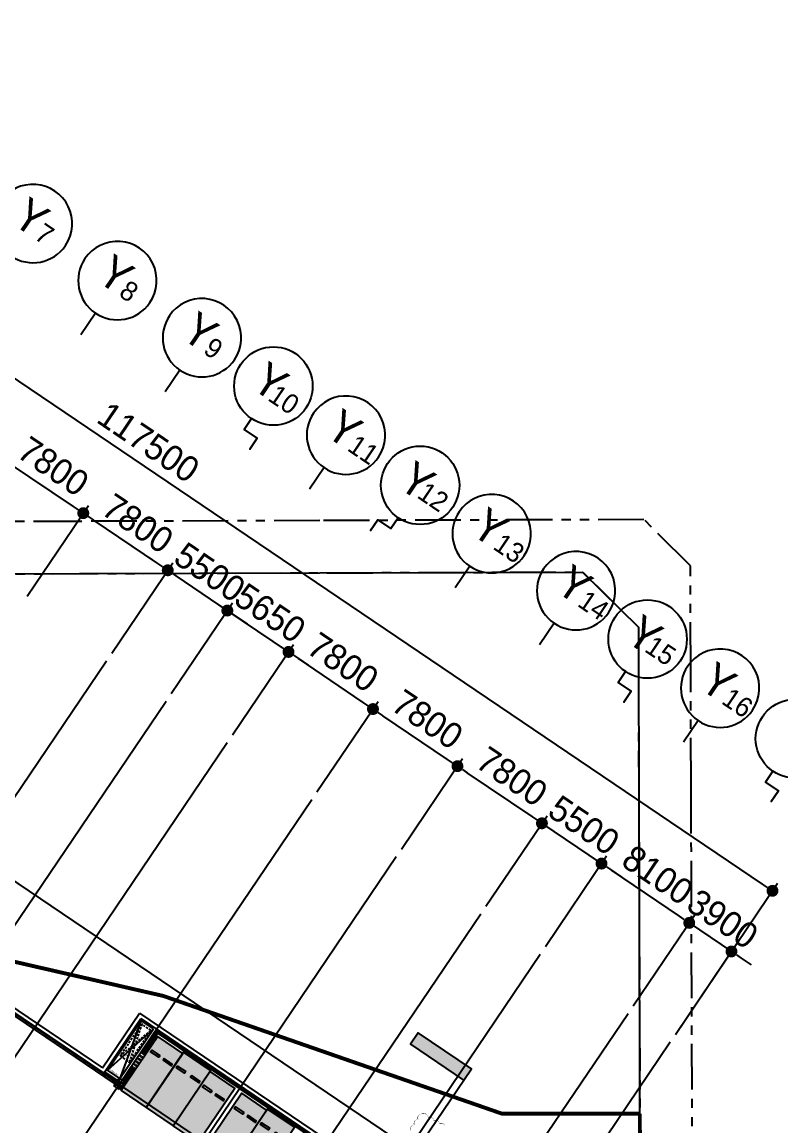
# Model space of a CAD drawing. Header units: millimetres. Extents: x -21000 to 567700, y 435000 to 850800.
# Drawn here: x 147949 to 205988, y 707680 to 792124 of the extents above; entities that cross this region are included whole.
import ezdxf
from ezdxf.xclip import XClip

# ---------------------------------------------------------------- set-up
doc = ezdxf.new("R2010")
doc.units = ezdxf.units.MM
doc.header["$LTSCALE"] = 700
doc.header["$XCLIPFRAME"] = 2
for name, pattern in [('AB_Pbase$0$HIDDEN1', [0.375, 0.25, -0.125]), ('AB_Pbase$0$PHANTOMX2', [5, 2.5, -0.5, 0.5, -0.5, 0.5, -0.5]), ('AB_Pbase$0$주차장기둥$0$CEN', [62, 60, -1, 0, -1]), ('AB_Pbase$0$주차장기둥$0$PHANTOMX2', [5, 2.5, -0.5, 0.5, -0.5, 0.5, -0.5]), ('AB_Pbase$0$지하1층 동골조$0$PHANTOMX2', [5, 2.5, -0.5, 0.5, -0.5, 0.5, -0.5])]:
    doc.linetypes.add(name, pattern=pattern)
doc.layers.get('0').update_dxf_attribs({"color": 2})
doc.layers.get('Defpoints').update_dxf_attribs({"color": 171})
for name, color, linetype, plot in [('$0$Defponts', 161, 'Continuous', False), ('AB_Pbase$0$AB_Pbase_지붕층_구조도void$0$DEF_TEXT', 221, 'Continuous', False), ('AB_Pbase$0$AB_Pbase_지하1층_구조도void$0$DEF_TEXT', 221, 'Continuous', False), ('AB_Pbase$0$Defponts', 161, 'Continuous', False), ('AB_Pbase$0$주차장기둥$0$DEFPOINT', 247, 'Continuous', False), ('AB_Pbase$0$주차장기둥$0$Defpoints1', 235, 'Continuous', False), ('AB_Pbase$0$지하1층 동골조$0$Defpoints1', 235, 'Continuous', False)]:
    doc.layers.add(name, color=color, linetype=linetype, plot=plot)
for name, color, linetype in [('AB_Pbase$0$da-open con', 1, 'Continuous'), ('AB_Pbase$0$da-open hid', 8, 'AB_Pbase$0$HIDDEN1'), ('AB_Pbase$0$ELE8', 8, 'Continuous'), ('AB_Pbase$0$FIN', 6, 'Continuous'), ('AB_Pbase$0$SITE', 3, 'AB_Pbase$0$PHANTOMX2'), ('AB_Pbase$0$WAL', 3, 'Continuous'), ('AB_Pbase$0$건축open', 4, 'AB_Pbase$0$HIDDEN1'), ('AB_Pbase$0$주차-sol', 254, 'Continuous'), ('AB_Pbase$0$주차-일반', 9, 'Continuous'), ('AB_Pbase$0$주차-확장', 7, 'Continuous'), ('AB_Pbase$0$주차장기둥$0$CEN_P', 244, 'AB_Pbase$0$주차장기둥$0$CEN'), ('MAK2', 7, 'Continuous'), ('p_구조전체평면도중심선$0$AXIS', 7, 'Continuous'), ('p_구조전체평면도중심선$0$DIM', 7, 'Continuous'), ('p_구조전체평면도중심선$0$SDIM', 4, 'Continuous')]:
    doc.layers.add(name, color=color, linetype=linetype)
doc.styles.add('AB_Pbase$0$AB_Pbase_지붕층_구조도void$0$맑은 고딕', font='malgun.ttf')
doc.styles.add('AB_Pbase$0$AB_Pbase_지하1층_구조도void$0$맑은 고딕', font='malgun.ttf')
doc.styles.add('AB_Pbase$0$돋움', font='')
doc.styles.add('AB_Pbase$0$주차장기둥$0$맑은 고딕', font='')
doc.styles.add('p_구조전체평면도중심선$0$도면기준$0$울릉도L', font='')
doc.styles.add('p_구조전체평면도중심선$0$돋움', font='')
doc.styles.add('p_구조전체평면도중심선$0$돋음', font='')
doc.styles.get('AB_Pbase$0$돋움').set_extended_font_data('Dotum')
doc.styles.get('AB_Pbase$0$주차장기둥$0$맑은 고딕').set_extended_font_data('Dotum')
doc.styles.get('p_구조전체평면도중심선$0$도면기준$0$울릉도L').set_extended_font_data('Dotum')
doc.styles.get('p_구조전체평면도중심선$0$돋움').set_extended_font_data('Dotum')
doc.styles.get('p_구조전체평면도중심선$0$돋음').set_extended_font_data('Dotum')
doc.dimstyles.new('p_구조전체평면도중심선$0$ADIM', dxfattribs={"dimscale": 700, "dimtxt": 3, "dimasz": 1.5, "dimexe": 1, "dimexo": 1, "dimgap": 1, "dimtad": 1, "dimdec": 0, "dimdsep": 46, "dimtxsty": 'p_구조전체평면도중심선$0$돋움', "dimblk1": 'p_구조전체평면도중심선$0$DOT', "dimblk2": 'p_구조전체평면도중심선$0$DOT', "dimsah": 1, "dimcen": 1, "dimdle": 1.5, "dimclrd": 7, "dimclre": 7, "dimclrt": 3, "dimadec": 0, "dimazin": 0, "dimtfac": 1, "dimtdec": 0, "dimtix": 1, "dimtmove": 2, "dimatfit": 3, "dimldrblk": 'p_구조전체평면도중심선$0$_Dot', "dimfxl": 1, "dimtvp": 1, "dimtolj": 1, "dimtzin": 0, "dimarcsym": 0})

# ---------------------------------------------------------------- blocks, each defined once
blk = doc.blocks.new('AB_Pbase$0$SITE0917')
at = {"layer": 'AB_Pbase$0$SITE', "ltscale": 4, "const_width": 300, "flags": 128}
blk.add_lwpolyline([(166790.1732479632, 14282.05638726056), (166795.5968972444, 12457.67638206482), (166803.1848831177, 9905.267065033315), (165179.4954186678, 5176.246814712882), (118538.7096557617, -54371.7266998291), (114045.5309678316, -52297.95191957056), (105315.5309677124, -48297.95191957056), (96845.53097164632, -44417.95191955566), (95855.5309677124, -43967.95191957055), (88255.53097164631, -40477.95191955566), (81075.53096771242, -37187.95191957056), (79665.5309715271, -36527.95191955567), (79665.5309715271, -36527.95191955567), (79665.5309715271, -36527.95191955567), (51295.53096783161, -23517.95191957056), (51295.53096783161, -23517.95191957056), (51295.53096783161, -23517.95191957056), (51295.53096783161, -23517.95191957056), (24885.53096783161, -11397.95191955566), (16535.53096783161, -7577.951919570566), (0, 0), (0, 0), (4267.356143951416, 9299.155206680298), (5686.531051754951, 12403.04825782776), (9895.530967831613, 21572.04808044434), (16195.5309677124, 35292.04808044434), (20267.78673700988, 44180.18893319368), (40844.60232953727, 43842.74034062029), (85590.01125540584, 33565.58349168301), (130335.4201812744, 23288.42664276063), (156238.3235588074, 14282.04807983339), (166790.1732635498, 14282.04807983339)], dxfattribs=at)
blk = doc.blocks.new('AB_Pbase$0$지하1층 동골조')
at = {"layer": 'AB_Pbase$0$지하1층 동골조$0$Defpoints1', "linetype": 'AB_Pbase$0$지하1층 동골조$0$PHANTOMX2', "ltscale": 2}
blk.add_lwpolyline([(52266.82131195819, 63493.77477967559), (52186.82131195022, 90403.77477964693), (52166.82131195022, 93903.77477967663), (52145.82131195126, 102760.7747796477), (52126.82131576637, 110573.7747796459), (48566.82131194317, 114103.7747796766), (23776.82131195062, 114023.7747796484), (5376.821315772191, 113963.7747796478), (-9913.17868804041, 113923.7747796483), (-53313.17868805787, 113793.7747796492), (-62003.17868804925, 113763.7747796476), (-88373.17868423456, 113683.7747796769), (-104793.1786880414, 113613.774779664), (-136310.1786880574, 113503.7747796607), (-140191.1786842425, 113488.7747796456), (-144113.178688057, 113473.7747796609), (-144001.1786880491, 109660.7747796616), (-144061.1786880504, 104494.7747796606), (-157748.0165023731, 74845.12612092408), (-157283.1786842277, 74623.77477966191), (-124863.1786880502, 59763.77477964689)], dxfattribs=at)
at = {"layer": 'AB_Pbase$0$지하1층 동골조$0$Defpoints1', "linetype": 'AB_Pbase$0$지하1층 동골조$0$PHANTOMX2', "ltscale": 2, "flags": 128}
blk.add_lwpolyline([(-5.82077e-11, 4.656613e-10), (-4493.178687930165, 2073.774780243286), (-13223.17868804239, 6073.774780242296), (-21693.17868412239, 9953.774780259528), (-22683.17868805636, 10403.77478027285), (-30283.1786841079, 13893.77478025813), (-37463.17868804239, 17183.77478025842), (-38873.17868424224, 17843.77478025853), (-38873.17868424224, 17843.77478025853), (-38873.17868424224, 17843.77478025853), (-67243.17868793831, 30853.7747802572), (-67243.17868793831, 30853.7747802572), (-67243.17868793831, 30853.7747802572), (-67243.17868793831, 30853.7747802572), (-93653.1786879302, 42973.77478025894), (-102003.1786879382, 46793.77478024369), (-118538.7096557621, 54371.72669982759), (-118538.7096557621, 54371.72669982759), (-114271.3535118167, 63670.8819065087), (-112852.1786039992, 66774.77495764178), (-108643.1786879306, 75943.77478027435), (-102343.178688043, 89663.7747802756), (-97743.17868793014, 99703.77478025749), (-94170.48357950902, 107501.5701910123), (-90801.52582550098, 109673.3979892592), (-61989.36979293032, 109763.7986163947), (-53301.19717407919, 109793.7927246117), (-22854.17868792237, 109884.9936733078), (-9902.714366904984, 109923.7884673929), (5389.864723214181, 109963.7960452902), (23789.72967530048, 110023.7956085346), (43878.4750787018, 110088.6241531385), (48138.26493072515, 105863.1769981238), (48145.83255385566, 102751.2907829139), (48166.84841156046, 93887.60437776159), (48186.85528957011, 90386.40062904375), (48256.88724147516, 66829.40308189351), (48264.47522735438, 64276.99376487743), (46640.78576290624, 59547.97351452632)], close=True, dxfattribs=at)
blk.add_lwpolyline([(48251.46360779594, 68653.77477964718), (37699.61390305369, 68653.77477964578), (11796.7105255202, 77660.15334259113), (-32948.698400355, 87937.31019152899), (-77694.10732623262, 98214.46704046516), (-98271.41521916557, 98551.9237065009)], dxfattribs=at)
blk = doc.blocks.new('AB_Pbase$0$팬룸 OPEN (14.2X14.2)')
at = {"layer": 'AB_Pbase$0$WAL'}
for p, q in [((418.0373456422239, 573.8856834319594), (539.28079988854, 485.567934352759)), ((-418.0373456410597, -573.8856834330653), (-296.7938913949765, -662.2034325123823))]:
    blk.add_line(p, q, dxfattribs=at)
at = {"layer": 'AB_Pbase$0$건축open'}
for p, q in [((418.0373456422239, 573.8856834320759), (-418.0373456424566, -573.8856834320175)), ((539.28079988854, 485.567934352759), (-296.7938913963735, -662.2034325113345))]:
    blk.add_line(p, q, dxfattribs=at)
at = {"layer": 'AB_Pbase$0$Defponts', "style": 'AB_Pbase$0$돋움'}
blk.add_text("건축 OPEN'G", height=30, rotation=53.92916414888691, dxfattribs=at).set_placement((-41.94414876075462, -164.0482950071164))
at = {"layer": 'AB_Pbase$0$Defponts', "color": 6, "style": 'AB_Pbase$0$돋움'}
blk.add_text('(14.2X14.2)', height=30, rotation=53.92916414888691, dxfattribs=at).set_placement((6.955283858347684, -190.3608610483643))
blk = doc.blocks.new('AB_Pbase$0$AB_Pbase_지하1층_골조')
for p, q in [((143415.8695661572, 718994.4628380394), (154191.8869678231, 711706.4008192169)), ((143583.9371127041, 719242.9649503051), (154111.45240207, 712122.9704780211)), ((154111.45240207, 712122.9704780211), (156940.5894353242, 716306.089367938)), ((156940.5894353242, 716306.089367938), (176365.1708149311, 703168.8097489933)), ((154191.8869678231, 711706.4008192169), (157021.0240010622, 715889.5197091335)), ((157021.0240010622, 715889.5197091335), (176445.6053806694, 702752.2400901881))]:
    blk.add_line(p, q)
blk = doc.blocks.new('AB_Pbase$0$주차장기둥$0$cen 1bl 지하')
at = {"layer": 'AB_Pbase$0$주차장기둥$0$CEN_P', "color": 5}
for p, q in [((75934.24665165867, -14994.179802055), (86483.79589088308, 103882.088681316)), ((81412.71614870986, -15480.36080734944), (91962.26538795931, 103395.9076760365)), ((87040.59845020017, -15979.80129457824), (97590.14768941652, 102896.4671888058)), ((94810.06428237213, -16669.29435660783), (105359.6135216005, 102206.9741268004)), ((102579.5301145436, -17358.78741863742), (113129.0793537729, 101517.4810647541)), ((110348.9959467955, -18048.28048067354), (120898.5451859585, 100827.9880027151)), ((115827.4654437918, -18534.46148594608), (126377.0146830015, 100341.806997451)), ((123895.7568849124, -19250.4735118933), (134445.3061241214, 99625.79497150425)), ((127780.489800985, -19595.2200429067), (138330.0390401809, 99281.04844048293)), ((-1493.843638395075, 93704.93670003023), (142652.9488677917, 80912.78142277338)), ((-2236.374628295656, 85337.81964996688), (141910.4178778781, 72545.6643727026)), ((103774.3346656206, 80949.66101781325), (142352.4006099537, 77526.09118821938))]:
    blk.add_line(p, q, dxfattribs=at)
blk = doc.blocks.new('AB_Pbase$0$주차장기둥$0$p기둥 5x7')
blk.add_lwpolyline([(-250.0000000000582, 349.9999999998836), (249.9999999999709, 349.9999999998836), (249.9999999999418, -350.0000000001455), (-250.0000000000873, -350.0000000000873)], close=True)
at = {"layer": 'AB_Pbase$0$주차장기둥$0$DEFPOINT'}
for p, q in [((249.9999999999709, 349.9999999998836), (-250.0000000000582, -350.0000000001164)), ((-250.0000000000582, 349.999999999869), (250, -350.0000000001164))]:
    blk.add_line(p, q, dxfattribs=at)
at = {"layer": 'AB_Pbase$0$주차장기둥$0$DEFPOINT', "color": 6, "style": 'AB_Pbase$0$주차장기둥$0$맑은 고딕'}
for s, height, p in [('C1', 99.99999999999999, (-24.44665820989758, -160.2091103229031)), ('5x7', 49.99999999999999, (28.78967538874713, -258.5294959518069))]:
    blk.add_text(s, height=height, rotation=1.8943102776e-06, dxfattribs=at).set_placement(p)
blk = doc.blocks.new('AB_Pbase$0$주차장기둥')
at = {"layer": 'AB_Pbase$0$주차장기둥$0$Defpoints1', "linetype": 'AB_Pbase$0$주차장기둥$0$PHANTOMX2', "ltscale": 2}
blk.add_lwpolyline([(-112215.0691963252, 123304.3439621425), (-126143.3171623131, 146329.5129864162), (-127963.0937687227, 149319.2977784995), (-132542.7865069283, 156900.4127639807), (-136583.0651576102, 163587.6751653448), (-141452.6651551147, 164779.9401911378), (-162660.6395012476, 151943.5729428322), (-178401.6155521439, 142415.4423379084), (-191487.1020649236, 134506.2234864333), (-228621.2079792192, 112042.1393086377), (-236054.5406827827, 107540.7434231357), (-258616.839361285, 93890.61601930094), (-272655.4737819624, 85373.68912472326), (-299614.1614198102, 69046.94573095924), (-302933.1021406493, 67035.22545667691), (-306287.1867273832, 65002.38861744048), (-304227.3438120032, 61791.69396301428), (-301618.0871577499, 57332.66540151808), (-298079.2990348275, 24868.71349231177), (-297566.8508882687, 24918.38753530989), (-262124.0212072239, 28878.41581209994)], dxfattribs=at)
for name, p, rotation in [('AB_Pbase$0$주차장기둥$0$cen 1bl 지하', (-253925.7830964138, 27513.87086453778), 1.99999810188403), ('AB_Pbase$0$주차장기둥$0$p기둥 5x7', (-153604.5539213538, 107109.0725385202), 176.9286298184038)]:
    blk.add_blockref(name, p, dxfattribs=dict(rotation=rotation))
blk = doc.blocks.new('AB_Pbase$0$AB_Pbase_지붕층_구조도void')
for p, q in [((107720.244821717, -21578.40885927971), (106771.6722644192, -24498.20138275297)), ((106067.5817022949, -24022.01183933811), (108424.3341839389, -22054.60027094954))]:
    blk.add_line(p, q)
at = {"elevation": -6.913581e-10}
blk.add_lwpolyline([(107720.2461428386, -21578.39297790173), (106067.5815122274, -24022.01171079255), (106771.6720306855, -24498.20122467354), (108424.3341839389, -22054.60027094954)], close=True, dxfattribs=at)
at = {"layer": 'AB_Pbase$0$AB_Pbase_지붕층_구조도void$0$DEF_TEXT', "style": 'AB_Pbase$0$AB_Pbase_지붕층_구조도void$0$맑은 고딕'}
blk.add_text('주차장DA4(r)', height=99.99999999999991, dxfattribs=at).set_placement((106196.8320435169, -24034.07436419861))
blk = doc.blocks.new('AB_Pbase$0$AB_Pbase_지하1층_구조도void', base_point=(49381.21374515444, 737051.3589096147))
for p, q in [((154470.7907917128, 711940.2841008322), (157047.8355230791, 715750.6631561064)), ((157047.8355230791, 715750.6631561064), (155423.382224987, 711296.0251705328)), ((158000.4269562413, 715106.4042258863), (157047.8355230904, 715750.6631561232)), ((154470.790791724, 711940.2841008486), (158000.4269562413, 715106.4042258863)), ((155423.3822249871, 711296.0251705328), (158000.4269563534, 715106.4042258072)), ((155423.3822249886, 711296.0251705351), (154470.790791724, 711940.2841008486))]:
    blk.add_line(p, q)
at = {"layer": 'AB_Pbase$0$AB_Pbase_지하1층_구조도void$0$DEF_TEXT', "style": 'AB_Pbase$0$AB_Pbase_지하1층_구조도void$0$맑은 고딕'}
blk.add_text('주차장DA4(B1)', height=100, rotation=325.9294686348067, dxfattribs=at).set_placement((154540.7495037341, 711995.8962903972))
blk = doc.blocks.new('AB_Pbase$0$주차일반')
at = {"layer": 'AB_Pbase$0$주차-sol'}
h = blk.add_hatch(color=254, dxfattribs=at)
h.dxf.hatch_style = 1
h.paths.add_polyline_path([(2.23517418e-08, 0), (-2299.99999999255, 5.692243576e-06), (-2300.000012420118, -4999.99999433756), (-1.24126672745e-05, -4999.999999985099)])
h.paths.add_polyline_path([(-200.0000091716647, -3724.99999949336), (-200.000009521842, -3874.99999949336), (-950.0000095218419, -3874.999997645619), (-950.000009164214, -3724.999997645619)], flags=16)
h.paths.add_polyline_path([(-1350.00001565367, -3724.999997645619), (-1350.000015296042, -3874.999997645619), (-2100.000015296042, -3874.99999949336), (-2100.00001565367, -3724.99999949336)], flags=16)
at = {"layer": 'AB_Pbase$0$주차-일반', "color": 6}
for points in [[(2.23517418e-08, 0), (-1.24126672745e-05, -4999.999999985099), (-2300.000012420118, -4999.99999433756), (-2299.99999999255, 5.692243576e-06)], [(-1350.000015296042, -3874.999997645619), (-1350.00001565367, -3724.999997645619), (-2100.00001565367, -3724.99999949336), (-2100.000015296042, -3874.99999949336)], [(-950.0000095218419, -3874.999997645619), (-950.000009164214, -3724.999997645619), (-200.0000091716647, -3724.99999949336), (-200.000009521842, -3874.99999949336)]]:
    blk.add_lwpolyline(points, close=True, dxfattribs=at)
blk = doc.blocks.new('AB_Pbase$0$주차확장')
at = {"layer": 'AB_Pbase$0$주차-sol'}
h = blk.add_hatch(color=252, dxfattribs=at)
h.paths.add_polyline_path([(1525.000009655952, -3824.999996058643), (2275.000009655952, -3824.999994121492), (2275.000010058284, -3974.999994091689), (1525.000010028481, -3974.999996051163)], flags=16)
edge = h.paths.add_edge_path()
edge.add_line((0.0012238472700119, -5099.999999992535), (2500.0000128448, -5099.999993526129))
edge.add_line((2500.000012844801, -5099.999993525447), (2499.999999742489, 6.4876512624e-06))
edge.add_line((2499.99999974668, 6.4969062805e-06), (0.0012105628857171, 4.394451e-09))
edge.add_line((0.001210555434227, -2.2322638e-08), (0.0012238440103829, -5100.000000009313))
h.paths.add_polyline_path([(225.0000156462192, -3974.999994106576), (225.0000160187483, -3824.999994091689), (975.0000160485503, -3824.999996036277), (975.0000156313181, -3974.999996043742)])
at = {"layer": 'AB_Pbase$0$주차-확장'}
blk.add_lwpolyline([(0, 0), (1.28597021103e-05, -5099.999999992564), (2500.000012844801, -5099.999993525447), (2500.000000014901, 6.4745545387e-06)], close=True, dxfattribs=at)
at = {"layer": 'AB_Pbase$0$주차-확장', "ltscale": 600}
for points in [[(975.0000156313181, -3974.999996043742), (975.0000160485503, -3824.999996036277), (225.0000160187483, -3824.999994091689), (225.0000156462192, -3974.999994106576)], [(1525.000010028481, -3974.999996051163), (1525.000009655952, -3824.999996058643), (2275.000009670854, -3824.999994091689), (2275.000010043383, -3974.999994121492)]]:
    blk.add_lwpolyline(points, close=True, dxfattribs=at)
blk = doc.blocks.new('AB_Pbase$0$pppaaa_1_1')
at = {"layer": 'AB_Pbase$0$주차-일반', "extrusion": (0, 0, -1), "zscale": -1, "rotation": 214.0713732900378}
for p in [(-157433.5226048399, 709091.5775768147), (-163853.0038996772, 704749.9450355191)]:
    blk.add_blockref('AB_Pbase$0$주차일반', p, dxfattribs=at)
at = {"layer": 'AB_Pbase$0$주차-일반', "extrusion": (0, 0, -1), "xscale": -1, "zscale": -1, "rotation": 214.0713731468317}
blk.add_blockref('AB_Pbase$0$주차일반', (-159504.3744500866, 707691.0160339538), dxfattribs=at)
at = {"layer": 'AB_Pbase$0$주차-확장', "rotation": 145.9286267006527}
blk.add_blockref('AB_Pbase$0$주차확장', (159504.376533685, 707691.0191147705), dxfattribs=at)
at = {"layer": 'AB_Pbase$0$주차-확장', "extrusion": (0, 0, -1), "xscale": -1, "zscale": -1, "rotation": 214.0713731468317}
blk.add_blockref('AB_Pbase$0$주차확장', (-165923.8547656133, 703349.3820446968), dxfattribs=at)
blk = doc.blocks.new('AB_Pbase')
at = {"layer": 'AB_Pbase$0$ELE8'}
h = blk.add_hatch(dxfattribs=at)
h.set_pattern_fill('NET', color=256, scale=19.99999999999994, angle=15.18218399974686)
h.set_pattern_definition([(15.18218399974673, (-1.6880222e-09, 3.3582327887e-06), (-16.62995760569735, 61.28372141142135), []), (105.1821839997462, (-1.6880222e-09, 3.3582327887e-06), (-61.28372141142133, -16.62995760569738), [])])
h.paths.add_polyline_path([(154275.9207411201, 711830.651878726), (154191.8869678111, 711706.4008225419), (155185.8954167928, 711034.1306364528), (155269.9291900791, 711158.3816926536)])
h.paths.add_polyline_path([(157134.0810023393, 713289.9393423328), (157258.3320587837, 713205.9055695084), (158429.2026371658, 714937.1369488703), (158304.9515810238, 715021.1707221465)])
h.paths.add_polyline_path([(156462.8123427591, 712029.6622352384), (156338.5612863185, 712113.696008059), (155671.8933520605, 711127.9709631538), (155796.1444081965, 711043.9371898909)])
at = {"layer": 'AB_Pbase$0$Defponts', "ltscale": 5, "flags": 128}
blk.add_lwpolyline([(34092.87491474551, 706739.9711047108), (38301.87483084483, 715908.9709273884), (44601.87483073425, 729628.9709273577), (52774.56993927354, 747466.7663381255), (56143.52769325921, 749638.5941363584), (84955.68372585136, 749728.9947634648), (93643.85634468797, 749758.9888717245), (137042.3391518259, 749888.984614492), (152334.9182419726, 749928.9921923738), (170734.7831940743, 749988.9917556356), (190823.5285974465, 750053.8203002209), (195083.3184495086, 745828.3731452521), (195090.8860726319, 742716.486930057), (195111.9019303202, 733852.8005248619), (195131.908808338, 730351.5967761427), (195209.5287461082, 704242.1899120212)], dxfattribs=at)
at = {"layer": 'AB_Pbase$0$FIN'}
for p, q in [((143303.8245399701, 718828.7947599436), (155073.8503857741, 710868.4625583309)), ((158317.1576061722, 714771.4688707008, 6.12548661e-08), (176333.5603424249, 702586.5720201912))]:
    blk.add_line(p, q, dxfattribs=at)
at = {"layer": 'AB_Pbase$0$WAL'}
for points in [[(157134.0810023368, 713289.9393389742), (158304.9515810238, 715021.170718788), (158429.2026371777, 714937.1369455052)], [(158429.2026371875, 714937.1369455446), (157258.3320587811, 713205.905566152)], [(156462.8123385476, 712029.6622347279), (155796.1444081965, 711043.937186532), (155671.8933520605, 711127.9709597955), (156338.5612821078, 712113.696007549)], [(154275.9207411204, 711830.6518753676), (154191.886967811, 711706.4008191831), (155185.8954167922, 711034.1306330934), (155269.9291900793, 711158.381689295), (154275.9207411066, 711830.6518753772)]]:
    blk.add_lwpolyline(points, dxfattribs=at)
for name, p, rotation in [('AB_Pbase$0$AB_Pbase_지하1층_골조', (-6.7507498898e-06, -3.3393152989e-06), 359.9999999999999), ('AB_Pbase$0$주차장기둥', (231892.5219283827, 539971.4727125298), 329.0000000345588), ('AB_Pbase$0$지하1층 동골조', (146945.0535187308, 639965.19614713), 359.9999999999994), ('AB_Pbase$0$SITE0917', (28406.34386310187, 694336.9228469435), 359.9999999999983), ('AB_Pbase$0$팬룸 OPEN (14.2X14.2)', (156860.57220077, 712617.7838990146), 181.9994650651768)]:
    blk.add_blockref(name, p, dxfattribs=dict(rotation=rotation))
at = {"layer": 'AB_Pbase$0$da-open con', "rotation": 359.9999999999999}
blk.add_blockref('AB_Pbase$0$AB_Pbase_지하1층_구조도void', (49381.21373840371, 737051.3589062752), dxfattribs=at)
at = {"layer": 'AB_Pbase$0$da-open hid', "rotation": 359.9999999999999}
blk.add_blockref('AB_Pbase$0$AB_Pbase_지붕층_구조도void', (49380.8503567032, 737051.5891774172), dxfattribs=at)
at = {"layer": 'AB_Pbase$0$WAL'}
ref = blk.add_blockref('AB_Pbase$0$pppaaa_1_1', (-0.0090321358875372, -0.0133324861526489), dxfattribs=dict(at, rotation=359.9999999999999))
XClip(ref).set_block_clipping_path([(-396188.9384898804, 0.0133324570973376), (493845.7278262604, 839949.4046300659)])
blk = doc.blocks.new('p_구조전체평면도중심선$0$DOT')
at = {"layer": 'p_구조전체평면도중심선$0$SDIM', "color": 0, "linetype": 'ByBlock'}
blk.add_line((-0.5, 0), (-1, 0), dxfattribs=at)
at = {"layer": 'p_구조전체평면도중심선$0$SDIM', "color": 0, "linetype": 'ByBlock', "const_width": 0.5}
blk.add_lwpolyline([(-0.25, 0, 1), (0.25, 0, 1)], format="xyb", close=True, dxfattribs=at)
blk = doc.blocks.new('*D83')
at = {"layer": 'Defpoints', "color": 0, "transparency": 16777216}
for p in [(117761.8575343781, 64589.16643364847), (113081.3599517687, 57668.65405744967), (119542.4148709363, 53298.89784773953)]:
    blk.add_point(p, dxfattribs=at)
at = {"layer": 'p_구조전체평면도중심선$0$DIM', "color": 7, "lineweight": -2, "transparency": 16777216}
for p, q in [((113473.5175603298, 58248.49231942244), (118154.0151429392, 65169.00469562123)), ((123469.1227129811, 60729.21511506781), (118515.6472749427, 64079.36154251897)), ((119934.5724794974, 53878.73610971229), (124615.0700621069, 60799.24848591108))]:
    blk.add_line(p, q, dxfattribs=at)
at = {"layer": 'p_구조전체평면도중심선$0$DIM', "color": 7, "lineweight": -2, "transparency": 16777216, "xscale": 910, "yscale": 910, "zscale": 910}
for p, rotation in [((117761.8575343781, 64589.16643364847), 145.9286298535657), ((124222.9124535457, 60219.41022393832), 325.9286298535656)]:
    blk.add_blockref('p_구조전체평면도중심선$0$DOT', p, dxfattribs=dict(at, rotation=rotation))
at = {"layer": 'p_구조전체평면도중심선$0$DIM', "color": 3, "transparency": 16777216, "insert": (121934.308194335, 63797.00161419935), "char_height": 1960, "attachment_point": 5, "rotation": 325.92862985356567, "style": 'p_구조전체평면도중심선$0$도면기준$0$울릉도L'}
blk.add_mtext('\\A1;7800', dxfattribs=at)
blk = doc.blocks.new('p_구조전체평면도중심선$0$_Dot')
at = {"color": 0, "linetype": 'ByBlock', "lineweight": -2}
blk.add_line((-0.5, 0), (-1, 0), dxfattribs=at)
at = {"color": 0, "linetype": 'ByBlock', "const_width": 0.5}
blk.add_lwpolyline([(-0.25, 0, 1), (0.25, 0, 1)], format="xyb", close=True, dxfattribs=at)
blk = doc.blocks.new('*D84')
at = {"layer": 'Defpoints', "color": 0, "transparency": 16777216}
for p in [(124222.9124536047, 60219.41022397111), (119542.414870899, 53298.8978477097), (126003.4697899921, 48929.14163799956)]:
    blk.add_point(p, dxfattribs=at)
at = {"layer": 'p_구조전체평면도중심선$0$DIM', "color": 7, "lineweight": -2, "transparency": 16777216}
for p, q in [((119934.5724794633, 53878.73610968037), (124615.070062169, 60799.24848594178)), ((129930.1776321359, 56359.45890539451), (124976.7021941666, 59709.60533283758)), ((126395.6273985563, 49508.97989997023), (131076.1249812621, 56429.49227623164))]:
    blk.add_line(p, q, dxfattribs=at)
at = {"layer": 'p_구조전체평면도중심선$0$DIM', "color": 7, "lineweight": -2, "transparency": 16777216, "xscale": 910, "yscale": 910, "zscale": 910}
for p, rotation in [((124222.9124536047, 60219.41022397111), 145.9286298532591), ((130683.9673726978, 55849.65401426097), 325.9286298532591)]:
    blk.add_blockref('p_구조전체평면도중심선$0$DOT', p, dxfattribs=dict(at, rotation=rotation))
at = {"layer": 'p_구조전체평면도중심선$0$DIM', "color": 3, "transparency": 16777216, "insert": (128395.3631135318, 59427.24540451695), "char_height": 1960, "attachment_point": 5, "rotation": 325.9286298532591, "style": 'p_구조전체평면도중심선$0$도면기준$0$울릉도L'}
blk.add_mtext('\\A1;7800', dxfattribs=at)
blk = doc.blocks.new('*D85')
at = {"layer": 'Defpoints', "color": 0, "transparency": 16777216}
for p in [(130683.9673726671, 55849.65401426259), (126003.4697899697, 48929.14163799956), (130559.3418483117, 45847.90328500023)]:
    blk.add_point(p, dxfattribs=at)
at = {"layer": 'p_구조전체평면도중심선$0$DIM', "color": 7, "lineweight": -2, "transparency": 16777216}
for p, q in [((129930.1776321048, 56359.45890539542), (129176.3878915424, 56869.26379652824)), ((126395.6273985334, 49508.97989997058), (131076.1249812308, 56429.49227623364)), ((135239.8394310091, 52768.41566126327), (130683.9673726671, 55849.65401426259)), ((130951.4994568754, 46427.74154697126), (135631.9970395728, 53348.25392323431)), ((135993.6291715714, 52258.61077013044), (136747.4189121338, 51748.80587899762))]:
    blk.add_line(p, q, dxfattribs=at)
at = {"layer": 'p_구조전체평면도중심선$0$DIM', "color": 7, "lineweight": -2, "transparency": 16777216, "xscale": 910, "yscale": 910, "zscale": 910}
for p, rotation in [((130683.9673726671, 55849.65401426259), 325.9286298533129), ((135239.8394310091, 52768.41566126327), 145.9286298533129)]:
    blk.add_blockref('p_구조전체평면도중심선$0$DOT', p, dxfattribs=dict(at, rotation=rotation))
at = {"layer": 'p_구조전체평면도중심선$0$DIM', "color": 3, "transparency": 16777216, "insert": (133903.8266022173, 55701.74812316475), "char_height": 1960, "attachment_point": 5, "rotation": 325.9286298533129, "style": 'p_구조전체평면도중심선$0$도면기준$0$울릉도L'}
blk.add_mtext('\\A1;5500', dxfattribs=at)
blk = doc.blocks.new('*D86')
at = {"layer": 'Defpoints', "color": 0, "transparency": 16777216}
for p in [(135239.8394310049, 52768.41566120204), (130559.3418483043, 45847.90328500023), (135239.4649627514, 42682.63115872838)]:
    blk.add_point(p, dxfattribs=at)
at = {"layer": 'p_구조전체평면도중심선$0$DIM', "color": 7, "lineweight": -2, "transparency": 16777216}
for p, q in [((130951.4994568705, 46427.74154696953), (135631.9970395712, 53348.25392317133)), ((134486.0496904448, 53278.2205523382), (133732.2599498847, 53788.02544347436)), ((139919.962545452, 49603.14353493019), (135239.8394310049, 52768.41566120204)), ((135631.6225713176, 43262.46942069769), (140312.1201540183, 50182.98179689948)), ((140673.7522860121, 49093.33864379402), (141427.5420265721, 48583.53375265786))]:
    blk.add_line(p, q, dxfattribs=at)
at = {"layer": 'p_구조전체평면도중심선$0$DIM', "color": 7, "lineweight": -2, "transparency": 16777216, "xscale": 910, "yscale": 910, "zscale": 910}
for p, rotation in [((135239.8394310049, 52768.41566120204), 325.9286298530593), ((139919.962545452, 49603.14353493019), 145.9286298530593)]:
    blk.add_blockref('p_구조전체평면도중심선$0$DOT', p, dxfattribs=dict(at, rotation=rotation))
at = {"layer": 'p_구조전체평면도중심선$0$DIM', "color": 3, "transparency": 16777216, "insert": (138521.8241886138, 52578.49288346374), "char_height": 1960, "attachment_point": 5, "rotation": 325.9286298530593, "style": 'p_구조전체평면도중심선$0$도면기준$0$울릉도L'}
blk.add_mtext('\\A1;5650', dxfattribs=at)
blk = doc.blocks.new('*D87')
at = {"layer": 'Defpoints', "color": 0, "transparency": 16777216}
for p in [(139919.9625454559, 49603.14353495673), (135239.4649627514, 42682.63115872837), (141700.5198818594, 38312.87494898845)]:
    blk.add_point(p, dxfattribs=at)
at = {"layer": 'p_구조전체평면도중심선$0$DIM', "color": 7, "lineweight": -2, "transparency": 16777216}
for p, q in [((135631.6225713168, 43262.46942069821), (140312.1201540213, 50182.98179692658)), ((145627.2277240031, 45743.1922163519), (140673.7522860167, 49093.33864382162)), ((142092.6774904248, 38892.71321095828), (146773.1750731293, 45813.22558718664))]:
    blk.add_line(p, q, dxfattribs=at)
at = {"layer": 'p_구조전체평면도중심선$0$DIM', "color": 7, "lineweight": -2, "transparency": 16777216, "xscale": 910, "yscale": 910, "zscale": 910}
for p, rotation in [((139919.9625454559, 49603.14353495673), 145.9286298531391), ((146381.0174645639, 45233.38732521679), 325.9286298531391)]:
    blk.add_blockref('p_구조전체평면도중심선$0$DOT', p, dxfattribs=dict(at, rotation=rotation))
at = {"layer": 'p_구조전체평면도중심선$0$DIM', "color": 3, "transparency": 16777216, "insert": (144092.4132053933, 48810.97871548571), "char_height": 1960, "attachment_point": 5, "rotation": 325.9286298531391, "style": 'p_구조전체평면도중심선$0$도면기준$0$울릉도L'}
blk.add_mtext('\\A1;7800', dxfattribs=at)
blk = doc.blocks.new('*D88')
at = {"layer": 'Defpoints', "color": 0, "transparency": 16777216}
for p in [(146381.0174645025, 45233.38732522226), (141700.519881837, 38312.87494898845), (148161.5748009599, 33943.11873927831)]:
    blk.add_point(p, dxfattribs=at)
at = {"layer": 'p_구조전체평면도중심선$0$DIM', "color": 7, "lineweight": -2, "transparency": 16777216}
for p, q in [((142092.6774904, 38892.71321095994), (146773.1750730655, 45813.22558719377)), ((152088.2826430625, 41373.43600664403), (147134.8072050654, 44723.58243409034)), ((148553.732409523, 34522.9570012498), (153234.2299921884, 41443.46937748363))]:
    blk.add_line(p, q, dxfattribs=at)
at = {"layer": 'p_구조전체평면도중심선$0$DIM', "color": 7, "lineweight": -2, "transparency": 16777216, "xscale": 910, "yscale": 910, "zscale": 910}
for p, rotation in [((146381.0174645025, 45233.38732522226), 145.9286298533819), ((152842.0723836254, 40863.63111551212), 325.928629853382)]:
    blk.add_blockref('p_구조전체평면도중심선$0$DOT', p, dxfattribs=dict(at, rotation=rotation))
at = {"layer": 'p_구조전체평면도중심선$0$DIM', "color": 3, "transparency": 16777216, "insert": (150553.4681244415, 44441.22250577014), "char_height": 1960, "attachment_point": 5, "rotation": 325.928629853382, "style": 'p_구조전체평면도중심선$0$도면기준$0$울릉도L'}
blk.add_mtext('\\A1;7800', dxfattribs=at)
blk = doc.blocks.new('*D89')
at = {"layer": 'Defpoints', "color": 0, "transparency": 16777216}
for p in [(152842.072383628, 40863.63111549174), (148161.574800945, 33943.11873924849), (154622.6297200531, 29573.36252953812)]:
    blk.add_point(p, dxfattribs=at)
at = {"layer": 'p_구조전체평면도중심선$0$DIM', "color": 7, "lineweight": -2, "transparency": 16777216}
for p, q in [((148553.7324095087, 34522.95700121957), (153234.2299921916, 41443.46937746282)), ((158549.3375621736, 37003.6797969141), (153595.8621241904, 40353.826224359)), ((155014.7873286167, 30153.2007915092), (159695.2849112996, 37073.71316775243))]:
    blk.add_line(p, q, dxfattribs=at)
at = {"layer": 'p_구조전체평면도중심선$0$DIM', "color": 7, "lineweight": -2, "transparency": 16777216, "xscale": 910, "yscale": 910, "zscale": 910}
for p, rotation in [((152842.072383628, 40863.63111549174), 145.928629853319), ((159303.127302736, 36493.87490578136), 325.928629853319)]:
    blk.add_blockref('p_구조전체평면도중심선$0$DOT', p, dxfattribs=dict(at, rotation=rotation))
at = {"layer": 'p_구조전체평면도중심선$0$DIM', "color": 3, "transparency": 16777216, "insert": (157014.5230435611, 40071.46629603844), "char_height": 1960, "attachment_point": 5, "rotation": 325.92862985331897, "style": 'p_구조전체평면도중심선$0$도면기준$0$울릉도L'}
blk.add_mtext('\\A1;7800', dxfattribs=at)
blk = doc.blocks.new('*D90')
at = {"layer": 'Defpoints', "color": 0, "transparency": 16777216}
for p in [(159303.1273027674, 36493.8749058147), (154622.6297200531, 29573.3625295381), (159178.5017783875, 26492.12417653878)]:
    blk.add_point(p, dxfattribs=at)
at = {"layer": 'p_구조전체평면도중심선$0$DIM', "color": 7, "lineweight": -2, "transparency": 16777216}
for p, q in [((158549.3375622054, 37003.67979694811), (157795.5478216434, 37513.48468808151)), ((155014.7873286172, 30153.20079150884), (159695.2849113315, 37073.71316778543)), ((163858.9993611018, 33412.63655281538), (159303.1273027674, 36493.8749058147)), ((159570.6593869517, 27071.96243850952), (164251.1569696659, 33992.47481478611)), ((164612.7891016637, 32902.83166168198), (165366.5788422257, 32393.02677054858))]:
    blk.add_line(p, q, dxfattribs=at)
at = {"layer": 'p_구조전체평면도중심선$0$DIM', "color": 7, "lineweight": -2, "transparency": 16777216, "xscale": 910, "yscale": 910, "zscale": 910}
for p, rotation in [((159303.1273027674, 36493.8749058147), 325.928629853269), ((163858.9993611018, 33412.63655281538), 145.928629853269)]:
    blk.add_blockref('p_구조전체평면도중심선$0$DOT', p, dxfattribs=dict(at, rotation=rotation))
at = {"layer": 'p_구조전체평면도중심선$0$DIM', "color": 3, "transparency": 16777216, "insert": (162522.9865323148, 36345.96901471613), "char_height": 1960, "attachment_point": 5, "rotation": 325.928629853269, "style": 'p_구조전체평면도중심선$0$도면기준$0$울릉도L'}
blk.add_mtext('\\A1;5500', dxfattribs=at)
blk = doc.blocks.new('*D91')
at = {"layer": 'Defpoints', "color": 0, "transparency": 16777216}
for p in [(163858.9993610559, 33412.6365527826), (159178.5017783727, 26492.12417650897), (165888.0588097655, 21954.30042028311)]:
    blk.add_point(p, dxfattribs=at)
at = {"layer": 'p_구조전체평면도중심선$0$DIM', "color": 7, "lineweight": -2, "transparency": 16777216}
for p, q in [((159570.6593869352, 27071.96243848084), (164251.1569696184, 33992.47481475446)), ((169814.7666518853, 29384.61768768796), (164612.7891016193, 32902.83166165138)), ((166280.216418328, 22534.13868225498), (170960.7140010113, 29454.6510585286))]:
    blk.add_line(p, q, dxfattribs=at)
at = {"layer": 'p_구조전체평면도중심선$0$DIM', "color": 7, "lineweight": -2, "transparency": 16777216, "xscale": 910, "yscale": 910, "zscale": 910}
for p, rotation in [((163858.9993610559, 33412.6365527826), 145.9286298534339), ((170568.5563924488, 28874.81279655674), 325.9286298534339)]:
    blk.add_blockref('p_구조전체평면도중심선$0$DOT', p, dxfattribs=dict(at, rotation=rotation))
at = {"layer": 'p_구조전체평면도중심선$0$DIM', "color": 3, "transparency": 16777216, "insert": (168155.7010771286, 32536.43796007348), "char_height": 1960, "attachment_point": 5, "rotation": 325.9286298534339, "style": 'p_구조전체평면도중심선$0$도면기준$0$울릉도L'}
blk.add_mtext('\\A1;8100', dxfattribs=at)
blk = doc.blocks.new('*D92')
at = {"layer": 'Defpoints', "color": 0, "transparency": 16777216}
for p in [(173799.0838520504, 26689.93469160365), (165888.0588097655, 21954.30042028311), (169118.5862692972, 19769.42231539824)]:
    blk.add_point(p, dxfattribs=at)
at = {"layer": 'p_구조전체평면도중심선$0$DIM', "color": 7, "lineweight": -2, "transparency": 16777216}
for p, q in [((169814.7666519612, 29384.61768762842), (169060.9769114037, 29894.42257876833)), ((166280.2164183347, 22534.13868225046), (170960.7140010879, 29454.65105845586)), ((170568.5563925188, 28874.81279648851), (173799.0838520504, 26689.93469160365)), ((169510.7438778664, 20349.26057736559), (174191.2414606196, 27269.77295357099)), ((174552.873592608, 26180.12980046374), (175306.6633331656, 25670.32490932381))]:
    blk.add_line(p, q, dxfattribs=at)
at = {"layer": 'p_구조전체평면도중심선$0$DIM', "color": 7, "lineweight": -2, "transparency": 16777216, "xscale": 910, "yscale": 910, "zscale": 910}
for p, rotation in [((170568.5563925188, 28874.81279648851), 325.9286298527741), ((173799.0838520504, 26689.93469160365), 145.928629852774)]:
    blk.add_blockref('p_구조전체평면도중심선$0$DOT', p, dxfattribs=dict(at, rotation=rotation))
at = {"layer": 'p_구조전체평면도중심선$0$DIM', "color": 3, "transparency": 16777216, "insert": (173125.7433226769, 29175.08702943903), "char_height": 1960, "attachment_point": 5, "rotation": 325.92862985277407, "style": 'p_구조전체평면도중심선$0$도면기준$0$울릉도L'}
blk.add_mtext('\\A1;3900', dxfattribs=at)
blk = doc.blocks.new('*D141')
at = {"layer": 'Defpoints', "color": 0, "transparency": 16777216}
for p in [(79606.35074698705, 97155.09651081289), (71788.59229570205, 85595.87803881544), (169118.586269014, 19769.42231504059)]:
    blk.add_point(p, dxfattribs=at)
at = {"layer": 'p_구조전체평면도중심선$0$DIM', "color": 7, "lineweight": -2, "transparency": 16777216}
for p, q in [((72180.74990426924, 86175.71630078414), (79998.50835555425, 97734.93477278158)), ((176182.5549797397, 31838.44567817534), (80360.14048754636, 96645.29161967555)), ((169510.7438775812, 20349.26057700928), (177328.5023288662, 31908.47904900668))]:
    blk.add_line(p, q, dxfattribs=at)
at = {"layer": 'p_구조전체평면도중심선$0$DIM', "color": 7, "lineweight": -2, "transparency": 16777216, "xscale": 910, "yscale": 910, "zscale": 910}
for p, rotation in [((79606.35074698705, 97155.09651081289), 145.9286298529697), ((176936.344720299, 31328.64078703799), 325.9286298529698)]:
    blk.add_blockref('p_구조전체평면도중심선$0$DOT', p, dxfattribs=dict(at, rotation=rotation))
at = {"layer": 'p_구조전체평면도중심선$0$DIM', "color": 3, "transparency": 16777216, "insert": (129213.2709340306, 65634.58193432158), "char_height": 1960, "attachment_point": 5, "rotation": 325.9286298529698, "style": 'p_구조전체평면도중심선$0$도면기준$0$울릉도L'}
blk.add_mtext('\\A1;117500', dxfattribs=at)
blk = doc.blocks.new('p_구조전체평면도중심선$0$BOMBOM_S')
at = {"layer": 'p_구조전체평면도중심선$0$AXIS', "color": 7}
blk.add_line((0, 0.4000000000032742), (0, 3.638e-12), dxfattribs=at)
blk.add_lwpolyline([(-0.6000000000003638, 1.000000000003637, 1), (0.6000000000003638, 1.000000000003637, 1), (-0.6000000000003638, 1.000000000003637, 1)], format="xyb", dxfattribs=at)
at = {"layer": 'p_구조전체평면도중심선$0$AXIS', "color": 1, "style": 'p_구조전체평면도중심선$0$돋음'}
for tag, p, height in [('X', (-0.2946560673717613, 0.8158881493654916), 0.3999999999999999), ('N', (0.1285146189657098, 0.8158881493654916), 0.25)]:
    blk.add_attdef(tag, p, '', height=height, dxfattribs=at)
blk = doc.blocks.new('p_구조전체평면도중심선')
at = {"layer": 'p_구조전체평면도중심선$0$AXIS', "color": 7}
for points in [[(136524.705815678, 66627.67676606099), (137084.9309707457, 67456.01714026416), (136524.705815678, 66627.67676606099), (137518.7142647577, 65955.40657990798), (136958.4891096006, 65127.06620570481), (136958.4891096006, 65127.06620570481), (137518.7142647577, 65955.40657990798)], [(147748.7178866489, 59036.62591451383), (148308.9430417465, 59864.96628874703), (147748.7178866489, 59036.62591451383), (146754.7094375617, 59708.89610063681), (146194.4842824567, 58880.5557263738), (146194.4842824567, 58880.5557263738), (146754.7094375617, 59708.89610063681)], [(165143.8657457463, 47271.89765765913), (165704.0909008587, 48100.23803189234), (165143.8657457463, 47271.89765765913), (166137.8741948708, 46599.62747153616), (165577.6490397435, 45771.28709730296), (165577.6490397435, 45771.28709730296), (166137.8741948708, 46599.62747153616)], [(176409.2948353843, 39652.83554795687), (176969.5199904819, 40481.17592221987), (176409.2948353843, 39652.83554795687), (177403.3032844641, 38980.5653618637), (176843.0781293516, 38152.2249876305), (176843.0781293516, 38152.2249876305), (177403.3032844641, 38980.5653618637)]]:
    blk.add_lwpolyline(points, close=True, dxfattribs=at)
at = {"layer": 'p_구조전체평면도중심선$0$AXIS'}
for centre in [(138765.6064360308, 69941.03826299332), (149989.6185070466, 62349.98741147597), (167384.7663661365, 50585.25915462151), (178650.1954557596, 42966.19704494927)]:
    blk.add_circle(centre, 3000, dxfattribs=at)
ref = blk.add_blockref('p_구조전체평면도중심선$0$BOMBOM_S', (117575.3243524553, 78236.33483486506), dxfattribs=dict(at, xscale=5000, yscale=5000, zscale=5000, rotation=325.9286298531548))
ref.add_attrib('X', 'Y', (118640.3520963102, 82440.86901720823), dxfattribs={"color": 1, "height": 2500, "rotation": 325.9286298381276, "style": 'p_구조전체평면도중심선$0$돋음'})
ref.add_attrib('N', '7', (120392.9989134097, 81255.51470455574), dxfattribs={"color": 1, "height": 1500, "rotation": 325.9286298381276, "style": 'p_구조전체평면도중심선$0$돋음'})
ref = blk.add_blockref('p_구조전체평면도중심선$0$BOMBOM_S', (124036.3792715336, 73866.57862512511), dxfattribs=dict(at, xscale=5000, yscale=5000, zscale=5000, rotation=325.9286298531548))
ref.add_attrib('X', 'Y', (125101.407015381, 78071.11280743848), dxfattribs={"color": 1, "height": 2500, "rotation": 325.9286298381276, "style": 'p_구조전체평면도중심선$0$돋음'})
ref.add_attrib('N', '8', (126854.0538325177, 76885.75849478575), dxfattribs={"color": 1, "height": 1500, "rotation": 325.9286298381276, "style": 'p_구조전체평면도중심선$0$돋음'})
ref = blk.add_blockref('p_구조전체평면도중심선$0$BOMBOM_S', (130497.4341906565, 69496.82241538516), dxfattribs=dict(at, xscale=5000, yscale=5000, zscale=5000, rotation=325.9286298531548))
ref.add_attrib('X', 'Y', (131562.4619344965, 73701.35659769853), dxfattribs={"color": 1, "height": 2500, "rotation": 325.9286298381276, "style": 'p_구조전체평면도중심선$0$돋음'})
ref.add_attrib('N', '9', (133315.1087516332, 72516.0022850458), dxfattribs={"color": 1, "height": 1500, "rotation": 325.9286298381276, "style": 'p_구조전체평면도중심선$0$돋음'})
ref = blk.add_blockref('p_구조전체평면도중심선$0$BOMBOM_S', (141514.3611680394, 62045.82785267569), dxfattribs=dict(at, xscale=5000, yscale=5000, zscale=5000, rotation=325.9286298531548))
ref.add_attrib('X', 'Y', (142579.3889118794, 66250.36203498929), dxfattribs={"color": 1, "height": 2500, "rotation": 325.9286298381276, "style": 'p_구조전체평면도중심선$0$돋음'})
ref.add_attrib('N', '11', (144332.0357290161, 65065.00772233656), dxfattribs={"color": 1, "height": 1500, "rotation": 325.9286298381276, "style": 'p_구조전체평면도중심선$0$돋음'})
ref = blk.add_blockref('p_구조전체평면도중심선$0$BOMBOM_S', (152655.5392015796, 54510.79951669346), dxfattribs=dict(at, xscale=5000, yscale=5000, zscale=5000, rotation=325.9286298531548))
ref.add_attrib('X', 'Y', (153720.5669454569, 58715.33369900681), dxfattribs={"color": 1, "height": 2500, "rotation": 325.9286298381276, "style": 'p_구조전체평면도중심선$0$돋음'})
ref.add_attrib('N', '13', (155473.2137625935, 57529.97938635433), dxfattribs={"color": 1, "height": 1500, "rotation": 325.9286298381276, "style": 'p_구조전체평면도중심선$0$돋음'})
ref = blk.add_blockref('p_구조전체평면도중심선$0$BOMBOM_S', (159116.5941206653, 50141.0433069535), dxfattribs=dict(at, xscale=5000, yscale=5000, zscale=5000, rotation=325.9286298531548))
ref.add_attrib('X', 'Y', (160181.6218645426, 54345.57748926687), dxfattribs={"color": 1, "height": 2500, "rotation": 325.9286298381276, "style": 'p_구조전체평면도중심선$0$돋음'})
ref.add_attrib('N', '14', (161934.2686816792, 53160.22317661438), dxfattribs={"color": 1, "height": 1500, "rotation": 325.9286298381276, "style": 'p_구조전체평면도중심선$0$돋음'})
ref = blk.add_blockref('p_구조전체평면도중심선$0$BOMBOM_S', (170133.5210981525, 42690.04874418443), dxfattribs=dict(at, xscale=5000, yscale=5000, zscale=5000, rotation=325.9286298531548))
ref.add_attrib('X', 'Y', (171198.5488419701, 46894.58292652783), dxfattribs={"color": 1, "height": 2500, "rotation": 325.9286298381276, "style": 'p_구조전체평면도중심선$0$돋음'})
ref.add_attrib('N', '16', (172951.1956591291, 45709.22861384531), dxfattribs={"color": 1, "height": 1500, "rotation": 325.9286298381276, "style": 'p_구조전체평면도중심선$0$돋음'})
at = {"layer": 'p_구조전체평면도중심선$0$AXIS', "color": 1, "style": 'p_구조전체평면도중심선$0$돋음'}
for s, height, p in [('Y', 2500, (136934.2903781479, 69860.45835551061)), ('10', 1500, (138258.5963387168, 68900.55651384476)), ('Y', 2500, (148158.3024491562, 62269.40750399325)), ('12', 1500, (149670.8431263635, 61454.71787095652)), ('Y', 2500, (165553.4503082684, 50504.67924713879)), ('15', 1500, (167065.9909854907, 49689.98961410182))]:
    blk.add_text(s, height=height, rotation=325.9286298381276, dxfattribs=at).set_placement(p)
at = {"layer": 'p_구조전체평면도중심선$0$DIM'}
for p1, p2, distance, picture, middle in [((169118.5862690141, 19769.4223150406), (71788.59229570205, 85595.87803881546), -13954.672295901635, '*D141', (129213.2709340306, 65634.58193432158)), ((119542.4148709363, 53298.89784773951), (113081.3599517686, 57668.65405744966), -8354.672295783615, '*D83', (121934.308194335, 63797.00161419935)), ((126003.4697899921, 48929.14163799956), (119542.414870899, 53298.89784770971), -8354.672295889353, '*D84', (128395.3631135318, 59427.24540451695)), ((130559.3418483117, 45847.90328500024), (126003.4697899697, 48929.14163799956), -8354.672295886056, '*D85', (133903.8266022173, 55701.74812316475)), ((135239.4649627514, 42682.63115872838), (130559.3418483043, 45847.90328500024), -8354.672295837117, '*D86', (138521.8241886138, 52578.49288346374)), ((141700.5198818594, 38312.87494898844), (135239.4649627514, 42682.63115872838), -8354.672295861308, '*D87', (144092.4132053933, 48810.97871548571)), ((148161.57480096, 33943.11873927829), (141700.519881837, 38312.87494898844), -8354.672295843986, '*D88', (150553.4681244415, 44441.22250577014)), ((154622.6297200531, 29573.36252953811), (148161.5748009451, 33943.11873924849), -8354.672295861548, '*D89', (157014.5230435611, 40071.46629603844)), ((159178.5017783875, 26492.12417653878), (154622.6297200531, 29573.36252953811), -8354.672295906743, '*D90', (162522.9865323148, 36345.96901471613)), ((165888.0588097655, 21954.30042028311), (159178.5017783726, 26492.12417650898), -8354.672295886932, '*D91', (168155.7010771286, 32536.43796007348)), ((165888.0588097655, 21954.30042028311), (169118.5862692972, 19769.42231539823), 8354.672295869586, '*D92', (173125.7433226769, 29175.08702943903))]:
    dim = blk.add_aligned_dim(p1=p1, p2=p2, distance=distance, dimstyle='p_구조전체평면도중심선$0$ADIM', override={"dimtxt": 2.799999999999999, "dimasz": 1.3, "dimtxsty": 'p_구조전체평면도중심선$0$도면기준$0$울릉도L'}, dxfattribs=at)
    dim.commit()
    dim.dimension.update_dxf_attribs({"geometry": picture, "text_midpoint": middle})

msp = doc.modelspace()

# ---------------------------------------------------------------- block references
ref = msp.add_blockref('AB_Pbase', (1.00299076e-08, -1.3533281e-09))
XClip(ref).set_block_clipping_path([(-1.50175765e-08, 445500.00000001484), (493845.7187941075, 839949.3912975936)])

# ---------------------------------------------------------------- next in the draw order: linework, layer by layer
at = {"layer": '$0$Defponts', "ltscale": 5, "flags": 128}
msp.add_lwpolyline([(34092.87491475525, 706739.9711048385), (38301.87483085469, 715908.9709275156), (44601.8748307441, 729628.9709274855), (52774.56993928342, 747466.766338253), (56143.52769326919, 749638.594136486), (84955.68372586125, 749728.9947635923), (93643.85634469782, 749758.988871852), (137042.3391518359, 749888.9846146198), (152334.9182419823, 749928.9921925013), (170734.7831940841, 749988.9917557633), (190823.5285974566, 750053.8203003492), (195083.3184495185, 745828.3731453795), (195090.8860726418, 742716.4869301846), (195111.9019303305, 733852.8005249897), (195131.9088083482, 730351.5967762705), (195209.5287461182, 704242.1899121484)], dxfattribs=at)
at = {"layer": 'Defpoints', "color": 1}
for points in [[(178508.6527047104, 708603.7073060353, 0, 50, 0.52056705), (178229.6172033734, 708188.8107056713, 0, 50, 0.52056705), (177950.5817020364, 707773.9141053074, 0, 50, 0.52056705), (177671.5462006994, 707359.0175049435, 0, 50, 0.52056705)], [(180310.6211365782, 707612.9399493154, 0, 50, 0.52056705), (179872.4808157583, 707853.840466691, 0, 50, 0.52056705), (179434.3404949383, 708094.7409840664, 0, 50, 0.52056705), (178996.2001741183, 708335.6415014418, 0, 50, 0.52056705), (178508.6527047104, 708603.7073060353, 0, 50, 0.52056705)]]:
    msp.add_lwpolyline(points, format="xyseb", dxfattribs=at)
at = {"layer": 'MAK2', "elevation": -5.2587436e-09}
msp.add_lwpolyline([(169472.5808918288, 693077.5879839697), (182310.4953454396, 712059.5325936713), (178251.6275116539, 714804.6358536372), (177663.3910988083, 713934.8784606942), (181722.2589326014, 711189.7752007284)], dxfattribs=at)
at = {"layer": 'MAK2'}
msp.add_solid([(177663.3910988083, 713934.8784606942, -5.2587436e-09), (181722.2589326014, 711189.7752007284, -5.2587436e-09), (178251.6275116539, 714804.6358536372, -5.2587436e-09), (182310.4953454396, 712059.5325936713, -5.2587436e-09)], dxfattribs=at)

# ---------------------------------------------------------------- next in the draw order: block references
msp.add_blockref('p_구조전체평면도중심선', (28406.34386125883, 694336.9228477918))

doc.saveas('drawing.dxf')
